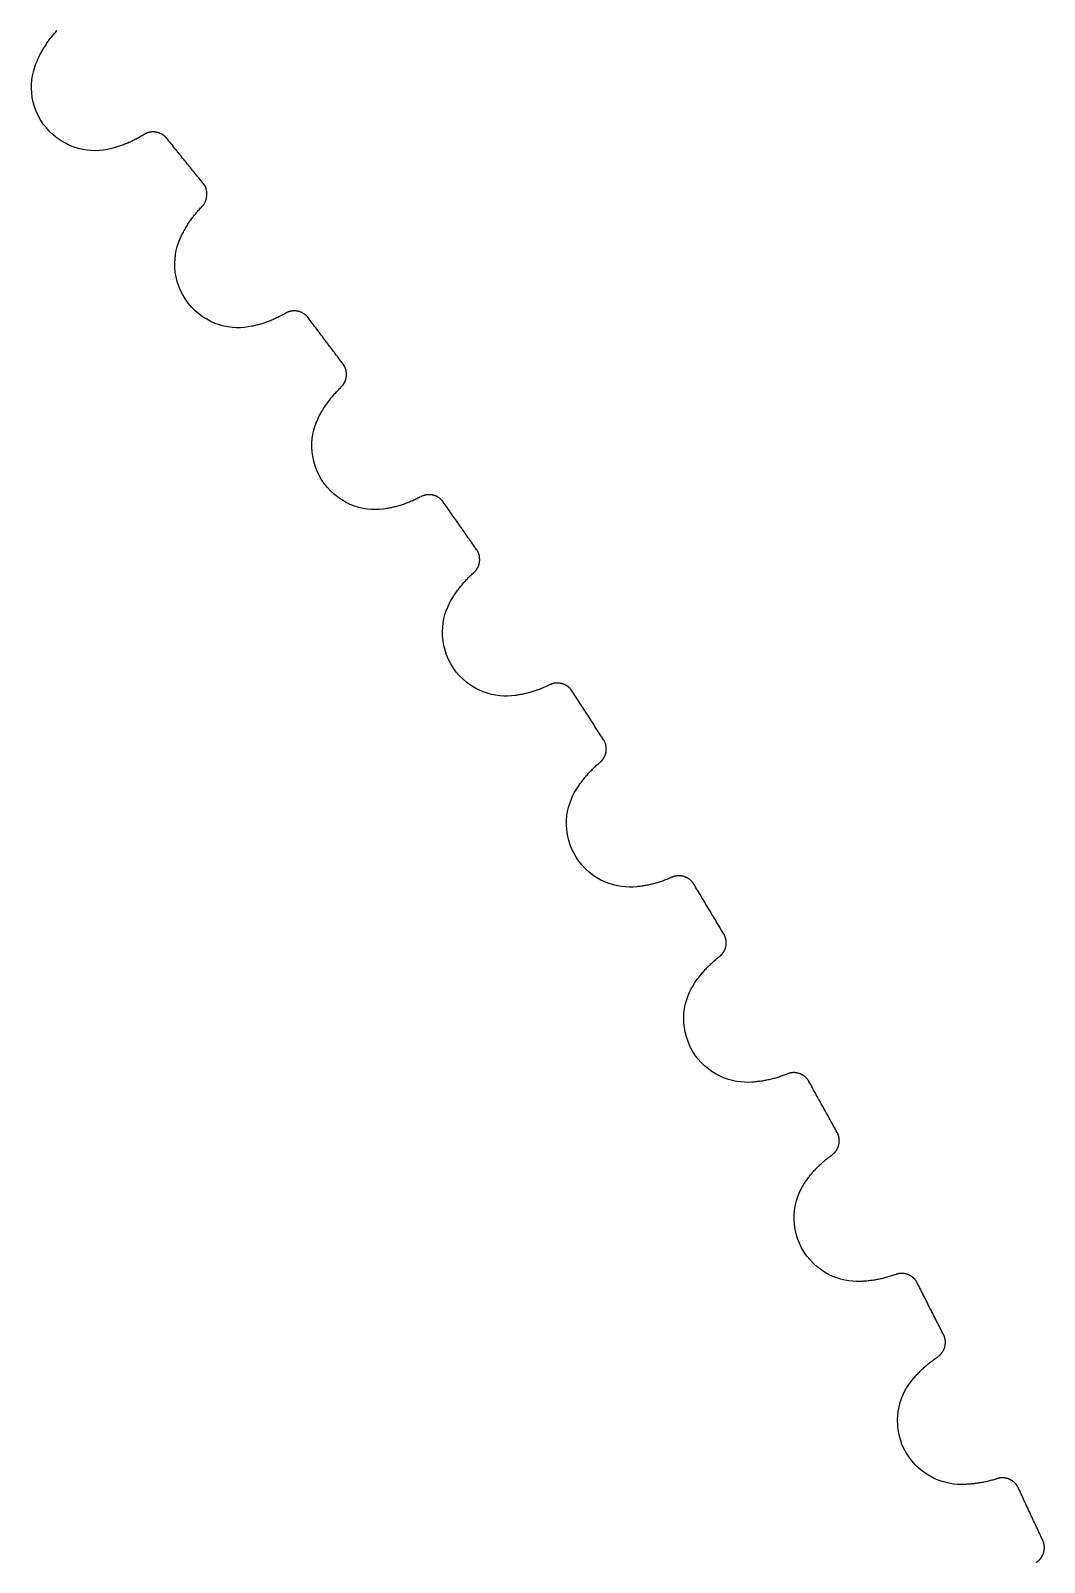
# Model space of a CAD drawing. Extents: x -57 to 57, y -57 to 57.
# Drawn here: x 42.98 to 51.82, y 23.69 to 37.03 of the extents above; entities that cross this region are included whole.
import ezdxf

# ---------------------------------------------------------------- set-up
doc = ezdxf.new("R2010")
doc.units = 0
doc.layers.add('Cut', color=7, linetype='CONTINUOUS')

msp = doc.modelspace()

# ---------------------------------------------------------------- linework, layer by layer
at = {"layer": 'Cut'}
for p, q in [((43.0402, 36.7662), (43.0402, 36.7662, 3)), ((43.0402, 36.7662), (43.0402, 36.7662, 3)), ((43.9732, 36.1266), (43.9732, 36.1266, 3)), ((43.9732, 36.1266), (43.9732, 36.1266, 3)), ((44.1695, 36.0946), (44.1695, 36.0946, 3)), ((44.1695, 36.0946), (44.1695, 36.0946, 3)), ((43.6815, 36.0019), (43.6815, 36.0019, 3)), ((43.6815, 36.0019), (43.6815, 36.0019, 3)), ((44.4892, 35.6998), (44.4892, 35.6998, 3)), ((44.4892, 35.6998), (44.4892, 35.6998, 3)), ((44.4797, 35.5012), (44.4797, 35.5012, 3)), ((44.4797, 35.5012), (44.4797, 35.5012, 3)), ((44.2971, 35.2418), (44.2971, 35.2418, 3)), ((44.2971, 35.2418), (44.2971, 35.2418, 3)), ((45.2073, 34.5699), (45.2073, 34.5699, 3)), ((45.2073, 34.5699), (45.2073, 34.5699, 3)), ((44.9114, 34.4555), (44.9114, 34.4555, 3)), ((44.9114, 34.4555), (44.9114, 34.4555, 3)), ((45.4022, 34.5312), (45.4022, 34.5312, 3)), ((45.4022, 34.5312), (45.4022, 34.5312, 3)), ((45.708, 34.1254), (45.708, 34.1254, 3)), ((45.708, 34.1254), (45.708, 34.1254, 3)), ((45.6915, 33.9272), (45.6915, 33.9272, 3)), ((45.6915, 33.9272), (45.6915, 33.9272, 3)), ((45.5, 33.6743), (45.5, 33.6743, 3)), ((45.5, 33.6743), (45.5, 33.6743, 3)), ((46.3862, 32.9711), (46.3862, 32.9711, 3)), ((46.3862, 32.9711), (46.3862, 32.9711, 3)), ((46.0865, 32.8671), (46.0865, 32.8671, 3)), ((46.0865, 32.8671), (46.0865, 32.8671, 3)), ((46.5797, 32.9256), (46.5797, 32.9256, 3)), ((46.5797, 32.9256), (46.5797, 32.9256, 3)), ((46.8712, 32.5094), (46.8712, 32.5094, 3)), ((46.8712, 32.5094), (46.8712, 32.5094, 3)), ((46.8478, 32.312), (46.8478, 32.312, 3)), ((46.8478, 32.312), (46.8478, 32.312, 3)), ((46.6475, 32.0659), (46.6475, 32.0659, 3)), ((46.6475, 32.0659), (46.6475, 32.0659, 3)), ((47.2055, 31.2387), (47.2055, 31.2387, 3)), ((47.2055, 31.2387), (47.2055, 31.2387, 3)), ((47.5086, 31.3322), (47.5086, 31.3322, 3)), ((47.5086, 31.3322), (47.5086, 31.3322, 3)), ((47.7004, 31.2799), (47.7004, 31.2799, 3)), ((47.7004, 31.2799), (47.7004, 31.2799, 3)), ((47.9772, 30.8538), (47.9772, 30.8538, 3)), ((47.9772, 30.8538), (47.9772, 30.8538, 3)), ((47.9469, 30.6573), (47.9469, 30.6573, 3)), ((47.9469, 30.6573), (47.9469, 30.6573, 3)), ((47.7382, 30.4184), (47.7382, 30.4184, 3)), ((47.7382, 30.4184), (47.7382, 30.4184, 3)), ((48.5731, 29.6551), (48.5731, 29.6551, 3)), ((48.5731, 29.6551), (48.5731, 29.6551, 3)), ((48.2669, 29.5723), (48.2669, 29.5723, 3)), ((48.2669, 29.5723), (48.2669, 29.5723, 3)), ((48.763, 29.5962), (48.763, 29.5962, 3)), ((48.763, 29.5962), (48.763, 29.5962, 3)), ((49.0247, 29.1606), (49.0247, 29.1606, 3)), ((49.0247, 29.1606), (49.0247, 29.1606, 3)), ((48.9876, 28.9653), (48.9876, 28.9653, 3)), ((48.9876, 28.9653), (48.9876, 28.9653, 3)), ((48.7707, 28.7338), (48.7707, 28.7338, 3)), ((48.7707, 28.7338), (48.7707, 28.7338, 3)), ((49.5785, 27.9418), (49.5785, 27.9418, 3)), ((49.5785, 27.9418), (49.5785, 27.9418, 3)), ((49.2696, 27.8697), (49.2696, 27.8697, 3)), ((49.2696, 27.8697), (49.2696, 27.8697, 3)), ((49.7662, 27.8763), (49.7662, 27.8763, 3)), ((49.7662, 27.8763), (49.7662, 27.8763, 3)), ((50.0125, 27.4319), (50.0125, 27.4319, 3)), ((50.0125, 27.4319), (50.0125, 27.4319, 3)), ((49.9686, 27.238), (49.9686, 27.238, 3)), ((49.9686, 27.238), (49.9686, 27.238, 3)), ((49.7438, 27.0143), (49.7438, 27.0143, 3)), ((49.7438, 27.0143), (49.7438, 27.0143, 3)), ((50.5235, 26.1946), (50.5235, 26.1946, 3)), ((50.5235, 26.1946), (50.5235, 26.1946, 3)), ((50.2122, 26.1333), (50.2122, 26.1333, 3)), ((50.2122, 26.1333), (50.2122, 26.1333, 3)), ((50.7088, 26.1225), (50.7088, 26.1225, 3)), ((50.7088, 26.1225), (50.7088, 26.1225, 3)), ((50.9394, 25.6698), (50.9394, 25.6698, 3)), ((50.9394, 25.6698), (50.9394, 25.6698, 3)), ((50.8888, 25.4776), (50.8888, 25.4776, 3)), ((50.8888, 25.4776), (50.8888, 25.4776, 3)), ((50.6563, 25.2618), (50.6563, 25.2618, 3)), ((50.6563, 25.2618), (50.6563, 25.2618, 3)), ((51.0937, 24.365), (51.0937, 24.365, 3)), ((51.0937, 24.365), (51.0937, 24.365, 3)), ((51.4069, 24.4154), (51.4069, 24.4154, 3)), ((51.4069, 24.4154), (51.4069, 24.4154, 3)), ((51.5895, 24.3369), (51.5895, 24.3369, 3)), ((51.5895, 24.3369), (51.5895, 24.3369, 3)), ((51.8043, 23.8764), (51.8043, 23.8764, 3)), ((51.8043, 23.8764), (51.8043, 23.8764, 3)), ((51.7469, 23.686), (51.7469, 23.686, 3)), ((51.7469, 23.686), (51.7469, 23.686, 3))]:
    msp.add_line(p, q, dxfattribs=at)
for points, degree in [([(43.0402, 36.7662), (43.1057, 36.9129), (43.2136, 37.0319)], 2), ([(43.0402, 36.7662, 3), (43.1057, 36.9129, 3), (43.2136, 37.0319, 3)], 2), ([(43.0402, 36.7662), (43.1057, 36.9129), (43.2136, 37.0319)], 2), ([(43.0402, 36.7662, 3), (43.1057, 36.9129, 3), (43.2136, 37.0319, 3)], 2), ([(43.9732, 36.1266), (43.8373, 36.041), (43.6815, 36.0019)], 2), ([(43.9732, 36.1266, 3), (43.8373, 36.041, 3), (43.6815, 36.0019, 3)], 2), ([(43.9732, 36.1266), (43.8373, 36.041), (43.6815, 36.0019)], 2), ([(43.9732, 36.1266, 3), (43.8373, 36.041, 3), (43.6815, 36.0019, 3)], 2), ([(44.4892, 35.6998), (44.1695, 36.0946)], 1), ([(44.4892, 35.6998, 3), (44.1695, 36.0946, 3)], 1), ([(44.4892, 35.6998), (44.1695, 36.0946)], 1), ([(44.4892, 35.6998, 3), (44.1695, 36.0946, 3)], 1), ([(44.4797, 35.5012), (44.5312, 35.5469), (44.5361, 35.6493), (44.4892, 35.6998)], 3), ([(44.4797, 35.5012, 3), (44.5312, 35.5469, 3), (44.5361, 35.6493, 3), (44.4892, 35.6998, 3)], 3), ([(44.4797, 35.5012), (44.5312, 35.5469), (44.5361, 35.6493), (44.4892, 35.6998)], 3), ([(44.4797, 35.5012, 3), (44.5312, 35.5469, 3), (44.5361, 35.6493, 3), (44.4892, 35.6998, 3)], 3), ([(44.2971, 35.2418), (44.3677, 35.386), (44.4797, 35.5012)], 2), ([(44.2971, 35.2418, 3), (44.3677, 35.386, 3), (44.4797, 35.5012, 3)], 2), ([(44.2971, 35.2418), (44.3677, 35.386), (44.4797, 35.5012)], 2), ([(44.2971, 35.2418, 3), (44.3677, 35.386, 3), (44.4797, 35.5012, 3)], 2), ([(45.2073, 34.5699), (45.0684, 34.4891), (44.9114, 34.4555)], 2), ([(45.2073, 34.5699, 3), (45.0684, 34.4891, 3), (44.9114, 34.4555, 3)], 2), ([(45.2073, 34.5699), (45.0684, 34.4891), (44.9114, 34.4555)], 2), ([(45.2073, 34.5699, 3), (45.0684, 34.4891, 3), (44.9114, 34.4555, 3)], 2), ([(45.708, 34.1254), (45.4022, 34.5312)], 1), ([(45.708, 34.1254, 3), (45.4022, 34.5312, 3)], 1), ([(45.708, 34.1254), (45.4022, 34.5312)], 1), ([(45.708, 34.1254, 3), (45.4022, 34.5312, 3)], 1), ([(45.6915, 33.9272), (45.7446, 33.9711), (45.7531, 34.0733), (45.708, 34.1254)], 3), ([(45.6915, 33.9272, 3), (45.7446, 33.9711, 3), (45.7531, 34.0733, 3), (45.708, 34.1254, 3)], 3), ([(45.6915, 33.9272), (45.7446, 33.9711), (45.7531, 34.0733), (45.708, 34.1254)], 3), ([(45.6915, 33.9272, 3), (45.7446, 33.9711, 3), (45.7531, 34.0733, 3), (45.708, 34.1254, 3)], 3), ([(45.5, 33.6743), (45.5756, 33.8161), (45.6915, 33.9272)], 2), ([(45.5, 33.6743, 3), (45.5756, 33.8161, 3), (45.6915, 33.9272, 3)], 2), ([(45.5, 33.6743), (45.5756, 33.8161), (45.6915, 33.9272)], 2), ([(45.5, 33.6743, 3), (45.5756, 33.8161, 3), (45.6915, 33.9272, 3)], 2), ([(46.3862, 32.9711), (46.2446, 32.8952), (46.0865, 32.8671)], 2), ([(46.3862, 32.9711, 3), (46.2446, 32.8952, 3), (46.0865, 32.8671, 3)], 2), ([(46.3862, 32.9711), (46.2446, 32.8952), (46.0865, 32.8671)], 2), ([(46.3862, 32.9711, 3), (46.2446, 32.8952, 3), (46.0865, 32.8671, 3)], 2), ([(46.8712, 32.5094), (46.5797, 32.9256)], 1), ([(46.8712, 32.5094, 3), (46.5797, 32.9256, 3)], 1), ([(46.8712, 32.5094), (46.5797, 32.9256)], 1), ([(46.8712, 32.5094, 3), (46.5797, 32.9256, 3)], 1), ([(46.6475, 32.0659), (46.728, 32.2049), (46.8478, 32.312)], 2), ([(46.6475, 32.0659, 3), (46.728, 32.2049, 3), (46.8478, 32.312, 3)], 2), ([(46.6475, 32.0659), (46.728, 32.2049), (46.8478, 32.312)], 2), ([(46.6475, 32.0659, 3), (46.728, 32.2049, 3), (46.8478, 32.312, 3)], 2), ([(47.5086, 31.3322), (47.3645, 31.2613), (47.2055, 31.2387)], 2), ([(47.5086, 31.3322, 3), (47.3645, 31.2613, 3), (47.2055, 31.2387, 3)], 2), ([(47.5086, 31.3322), (47.3645, 31.2613), (47.2055, 31.2387)], 2), ([(47.5086, 31.3322, 3), (47.3645, 31.2613, 3), (47.2055, 31.2387, 3)], 2), ([(47.9772, 30.8538), (47.7004, 31.2799)], 1), ([(47.9772, 30.8538, 3), (47.7004, 31.2799, 3)], 1), ([(47.9772, 30.8538), (47.7004, 31.2799)], 1), ([(47.9772, 30.8538, 3), (47.7004, 31.2799, 3)], 1), ([(47.7382, 30.4184), (47.8235, 30.5545), (47.9469, 30.6573)], 2), ([(47.7382, 30.4184, 3), (47.8235, 30.5545, 3), (47.9469, 30.6573, 3)], 2), ([(47.7382, 30.4184), (47.8235, 30.5545), (47.9469, 30.6573)], 2), ([(47.7382, 30.4184, 3), (47.8235, 30.5545, 3), (47.9469, 30.6573, 3)], 2), ([(48.5731, 29.6551), (48.4266, 29.5893), (48.2669, 29.5723)], 2), ([(48.5731, 29.6551, 3), (48.4266, 29.5893, 3), (48.2669, 29.5723, 3)], 2), ([(48.5731, 29.6551), (48.4266, 29.5893), (48.2669, 29.5723)], 2), ([(48.5731, 29.6551, 3), (48.4266, 29.5893, 3), (48.2669, 29.5723, 3)], 2), ([(49.0247, 29.1606), (48.763, 29.5962)], 1), ([(49.0247, 29.1606, 3), (48.763, 29.5962, 3)], 1), ([(49.0247, 29.1606), (48.763, 29.5962)], 1), ([(49.0247, 29.1606, 3), (48.763, 29.5962, 3)], 1), ([(48.7707, 28.7338), (48.8607, 28.8669), (48.9876, 28.9653)], 2), ([(48.7707, 28.7338, 3), (48.8607, 28.8669, 3), (48.9876, 28.9653, 3)], 2), ([(48.7707, 28.7338), (48.8607, 28.8669), (48.9876, 28.9653)], 2), ([(48.7707, 28.7338, 3), (48.8607, 28.8669, 3), (48.9876, 28.9653, 3)], 2), ([(49.5785, 27.9418), (49.4298, 27.8812), (49.2696, 27.8697)], 2), ([(49.5785, 27.9418, 3), (49.4298, 27.8812, 3), (49.2696, 27.8697, 3)], 2), ([(49.5785, 27.9418), (49.4298, 27.8812), (49.2696, 27.8697)], 2), ([(49.5785, 27.9418, 3), (49.4298, 27.8812, 3), (49.2696, 27.8697, 3)], 2), ([(50.0125, 27.4319), (49.7662, 27.8763)], 1), ([(50.0125, 27.4319, 3), (49.7662, 27.8763, 3)], 1), ([(50.0125, 27.4319), (49.7662, 27.8763)], 1), ([(50.0125, 27.4319, 3), (49.7662, 27.8763, 3)], 1), ([(49.7438, 27.0143), (49.8384, 27.1441), (49.9686, 27.238)], 2), ([(49.7438, 27.0143, 3), (49.8384, 27.1441, 3), (49.9686, 27.238, 3)], 2), ([(49.7438, 27.0143), (49.8384, 27.1441), (49.9686, 27.238)], 2), ([(49.7438, 27.0143, 3), (49.8384, 27.1441, 3), (49.9686, 27.238, 3)], 2), ([(50.5235, 26.1946), (50.3727, 26.1391), (50.2122, 26.1333)], 2), ([(50.5235, 26.1946, 3), (50.3727, 26.1391, 3), (50.2122, 26.1333, 3)], 2), ([(50.5235, 26.1946), (50.3727, 26.1391), (50.2122, 26.1333)], 2), ([(50.5235, 26.1946, 3), (50.3727, 26.1391, 3), (50.2122, 26.1333, 3)], 2), ([(50.9394, 25.6698), (50.7088, 26.1225)], 1), ([(50.9394, 25.6698, 3), (50.7088, 26.1225, 3)], 1), ([(50.9394, 25.6698), (50.7088, 26.1225)], 1), ([(50.9394, 25.6698, 3), (50.7088, 26.1225, 3)], 1), ([(50.6563, 25.2618), (50.7553, 25.3882), (50.8888, 25.4776)], 2), ([(50.6563, 25.2618, 3), (50.7553, 25.3882, 3), (50.8888, 25.4776, 3)], 2), ([(50.6563, 25.2618), (50.7553, 25.3882), (50.8888, 25.4776)], 2), ([(50.6563, 25.2618, 3), (50.7553, 25.3882, 3), (50.8888, 25.4776, 3)], 2), ([(51.4069, 24.4154), (51.2543, 24.3652), (51.0937, 24.365)], 2), ([(51.4069, 24.4154, 3), (51.2543, 24.3652, 3), (51.0937, 24.365, 3)], 2), ([(51.4069, 24.4154), (51.2543, 24.3652), (51.0937, 24.365)], 2), ([(51.4069, 24.4154, 3), (51.2543, 24.3652, 3), (51.0937, 24.365, 3)], 2), ([(51.8043, 23.8764), (51.5895, 24.3369)], 1), ([(51.8043, 23.8764, 3), (51.5895, 24.3369, 3)], 1), ([(51.8043, 23.8764), (51.5895, 24.3369)], 1), ([(51.8043, 23.8764, 3), (51.5895, 24.3369, 3)], 1)]:
    msp.add_open_spline(points, degree=degree, dxfattribs=at)
for points, degree, knots in [([(43.6815, 36.0019), (43.6013, 35.9817), (43.5028, 35.9771), (43.4008, 36.0051), (43.2992, 36.0322), (43.1962, 36.0944), (43.122, 36.1837), (43.047, 36.2722), (43.0036, 36.3844), (42.9945, 36.4892), (42.9847, 36.5946), (43.0063, 36.6907), (43.0402, 36.7662)], 3, [0, 0, 0, 0, 0.558599, 0.558599, 0.558599, 1.1172, 1.1172, 1.1172, 1.6758, 1.6758, 1.6758, 2.2344, 2.2344, 2.2344, 2.2344]), ([(43.6815, 36.0019, 3), (43.6013, 35.9817, 3), (43.5028, 35.9771, 3), (43.4008, 36.0051, 3), (43.2992, 36.0322, 3), (43.1962, 36.0944, 3), (43.122, 36.1837, 3), (43.047, 36.2722, 3), (43.0036, 36.3844, 3), (42.9945, 36.4892, 3), (42.9847, 36.5946, 3), (43.0063, 36.6907, 3), (43.0402, 36.7662, 3)], 3, [0, 0, 0, 0, 0.558599, 0.558599, 0.558599, 1.1172, 1.1172, 1.1172, 1.6758, 1.6758, 1.6758, 2.2344, 2.2344, 2.2344, 2.2344]), ([(43.6815, 36.0019), (43.6013, 35.9817), (43.5028, 35.9771), (43.4008, 36.0051), (43.2992, 36.0322), (43.1962, 36.0944), (43.122, 36.1837), (43.047, 36.2722), (43.0036, 36.3844), (42.9945, 36.4892), (42.9847, 36.5946), (43.0063, 36.6907), (43.0402, 36.7662)], 3, [0, 0, 0, 0, 0.558599, 0.558599, 0.558599, 1.1172, 1.1172, 1.1172, 1.6758, 1.6758, 1.6758, 2.2344, 2.2344, 2.2344, 2.2344]), ([(43.6815, 36.0019, 3), (43.6013, 35.9817, 3), (43.5028, 35.9771, 3), (43.4008, 36.0051, 3), (43.2992, 36.0322, 3), (43.1962, 36.0944, 3), (43.122, 36.1837, 3), (43.047, 36.2722, 3), (43.0036, 36.3844, 3), (42.9945, 36.4892, 3), (42.9847, 36.5946, 3), (43.0063, 36.6907, 3), (43.0402, 36.7662, 3)], 3, [0, 0, 0, 0, 0.558599, 0.558599, 0.558599, 1.1172, 1.1172, 1.1172, 1.6758, 1.6758, 1.6758, 2.2344, 2.2344, 2.2344, 2.2344]), ([(44.1695, 36.0946), (44.1363, 36.1362), (44.0774, 36.1478), (44.0179, 36.1554), (43.9732, 36.1266)], 2, [0, 0, 0, 0.724386, 0.724386, 1.44877, 1.44877, 1.44877]), ([(44.1695, 36.0946, 3), (44.1363, 36.1362, 3), (44.0774, 36.1478, 3), (44.0179, 36.1554, 3), (43.9732, 36.1266, 3)], 2, [0, 0, 0, 0.724386, 0.724386, 1.44877, 1.44877, 1.44877]), ([(44.1695, 36.0946), (44.1363, 36.1362), (44.0774, 36.1478), (44.0179, 36.1554), (43.9732, 36.1266)], 2, [0, 0, 0, 0.724386, 0.724386, 1.44877, 1.44877, 1.44877]), ([(44.1695, 36.0946, 3), (44.1363, 36.1362, 3), (44.0774, 36.1478, 3), (44.0179, 36.1554, 3), (43.9732, 36.1266, 3)], 2, [0, 0, 0, 0.724386, 0.724386, 1.44877, 1.44877, 1.44877]), ([(44.9114, 34.4555), (44.8305, 34.4381), (44.7319, 34.437), (44.6309, 34.4685), (44.5303, 34.4991), (44.4295, 34.5649), (44.3585, 34.6567), (44.2866, 34.7478), (44.2472, 34.8615), (44.2418, 34.9665), (44.2357, 35.0721), (44.2606, 35.1675), (44.2971, 35.2418)], 3, [0, 0, 0, 0, 0.558599, 0.558599, 0.558599, 1.1172, 1.1172, 1.1172, 1.6758, 1.6758, 1.6758, 2.2344, 2.2344, 2.2344, 2.2344]), ([(44.9114, 34.4555, 3), (44.8305, 34.4381, 3), (44.7319, 34.437, 3), (44.6309, 34.4685, 3), (44.5303, 34.4991, 3), (44.4295, 34.5649, 3), (44.3585, 34.6567, 3), (44.2866, 34.7478, 3), (44.2472, 34.8615, 3), (44.2418, 34.9665, 3), (44.2357, 35.0721, 3), (44.2606, 35.1675, 3), (44.2971, 35.2418, 3)], 3, [0, 0, 0, 0, 0.558599, 0.558599, 0.558599, 1.1172, 1.1172, 1.1172, 1.6758, 1.6758, 1.6758, 2.2344, 2.2344, 2.2344, 2.2344]), ([(44.9114, 34.4555), (44.8305, 34.4381), (44.7319, 34.437), (44.6309, 34.4685), (44.5303, 34.4991), (44.4295, 34.5649), (44.3585, 34.6567), (44.2866, 34.7478), (44.2472, 34.8615), (44.2418, 34.9665), (44.2357, 35.0721), (44.2606, 35.1675), (44.2971, 35.2418)], 3, [0, 0, 0, 0, 0.558599, 0.558599, 0.558599, 1.1172, 1.1172, 1.1172, 1.6758, 1.6758, 1.6758, 2.2344, 2.2344, 2.2344, 2.2344]), ([(44.9114, 34.4555, 3), (44.8305, 34.4381, 3), (44.7319, 34.437, 3), (44.6309, 34.4685, 3), (44.5303, 34.4991, 3), (44.4295, 34.5649, 3), (44.3585, 34.6567, 3), (44.2866, 34.7478, 3), (44.2472, 34.8615, 3), (44.2418, 34.9665, 3), (44.2357, 35.0721, 3), (44.2606, 35.1675, 3), (44.2971, 35.2418, 3)], 3, [0, 0, 0, 0, 0.558599, 0.558599, 0.558599, 1.1172, 1.1172, 1.1172, 1.6758, 1.6758, 1.6758, 2.2344, 2.2344, 2.2344, 2.2344]), ([(45.4022, 34.5312), (45.3705, 34.5738), (45.3121, 34.5875), (45.2529, 34.5972), (45.2073, 34.5699)], 2, [0, 0, 0, 0.724386, 0.724386, 1.44877, 1.44877, 1.44877]), ([(45.4022, 34.5312, 3), (45.3705, 34.5738, 3), (45.3121, 34.5875, 3), (45.2529, 34.5972, 3), (45.2073, 34.5699, 3)], 2, [0, 0, 0, 0.724386, 0.724386, 1.44877, 1.44877, 1.44877]), ([(45.4022, 34.5312), (45.3705, 34.5738), (45.3121, 34.5875), (45.2529, 34.5972), (45.2073, 34.5699)], 2, [0, 0, 0, 0.724386, 0.724386, 1.44877, 1.44877, 1.44877]), ([(45.4022, 34.5312, 3), (45.3705, 34.5738, 3), (45.3121, 34.5875, 3), (45.2529, 34.5972, 3), (45.2073, 34.5699, 3)], 2, [0, 0, 0, 0.724386, 0.724386, 1.44877, 1.44877, 1.44877]), ([(46.0865, 32.8671), (46.005, 32.8526), (45.9065, 32.8549), (45.8066, 32.8899), (45.7072, 32.924), (45.6088, 32.9933), (45.541, 33.0875), (45.4723, 33.181), (45.4369, 33.296), (45.4352, 33.4012), (45.4327, 33.507), (45.461, 33.6014), (45.5, 33.6743)], 3, [0, 0, 0, 0, 0.558599, 0.558599, 0.558599, 1.1172, 1.1172, 1.1172, 1.6758, 1.6758, 1.6758, 2.2344, 2.2344, 2.2344, 2.2344]), ([(46.0865, 32.8671, 3), (46.005, 32.8526, 3), (45.9065, 32.8549, 3), (45.8066, 32.8899, 3), (45.7072, 32.924, 3), (45.6088, 32.9933, 3), (45.541, 33.0875, 3), (45.4723, 33.181, 3), (45.4369, 33.296, 3), (45.4352, 33.4012, 3), (45.4327, 33.507, 3), (45.461, 33.6014, 3), (45.5, 33.6743, 3)], 3, [0, 0, 0, 0, 0.558599, 0.558599, 0.558599, 1.1172, 1.1172, 1.1172, 1.6758, 1.6758, 1.6758, 2.2344, 2.2344, 2.2344, 2.2344]), ([(46.0865, 32.8671), (46.005, 32.8526), (45.9065, 32.8549), (45.8066, 32.8899), (45.7072, 32.924), (45.6088, 32.9933), (45.541, 33.0875), (45.4723, 33.181), (45.4369, 33.296), (45.4352, 33.4012), (45.4327, 33.507), (45.461, 33.6014), (45.5, 33.6743)], 3, [0, 0, 0, 0, 0.558599, 0.558599, 0.558599, 1.1172, 1.1172, 1.1172, 1.6758, 1.6758, 1.6758, 2.2344, 2.2344, 2.2344, 2.2344]), ([(46.0865, 32.8671, 3), (46.005, 32.8526, 3), (45.9065, 32.8549, 3), (45.8066, 32.8899, 3), (45.7072, 32.924, 3), (45.6088, 32.9933, 3), (45.541, 33.0875, 3), (45.4723, 33.181, 3), (45.4369, 33.296, 3), (45.4352, 33.4012, 3), (45.4327, 33.507, 3), (45.461, 33.6014, 3), (45.5, 33.6743, 3)], 3, [0, 0, 0, 0, 0.558599, 0.558599, 0.558599, 1.1172, 1.1172, 1.1172, 1.6758, 1.6758, 1.6758, 2.2344, 2.2344, 2.2344, 2.2344]), ([(46.5797, 32.9256), (46.5495, 32.9693), (46.4916, 32.985), (46.4327, 32.9968), (46.3862, 32.9711)], 2, [0, 0, 0, 0.724386, 0.724386, 1.44877, 1.44877, 1.44877]), ([(46.5797, 32.9256, 3), (46.5495, 32.9693, 3), (46.4916, 32.985, 3), (46.4327, 32.9968, 3), (46.3862, 32.9711, 3)], 2, [0, 0, 0, 0.724386, 0.724386, 1.44877, 1.44877, 1.44877]), ([(46.5797, 32.9256), (46.5495, 32.9693), (46.4916, 32.985), (46.4327, 32.9968), (46.3862, 32.9711)], 2, [0, 0, 0, 0.724386, 0.724386, 1.44877, 1.44877, 1.44877]), ([(46.5797, 32.9256, 3), (46.5495, 32.9693, 3), (46.4916, 32.985, 3), (46.4327, 32.9968, 3), (46.3862, 32.9711, 3)], 2, [0, 0, 0, 0.724386, 0.724386, 1.44877, 1.44877, 1.44877]), ([(46.8478, 32.312), (46.8878, 32.3469), (46.8969, 32.4062), (46.9019, 32.466), (46.8712, 32.5094)], 2, [0, 0, 0, 0.724386, 0.724386, 1.44877, 1.44877, 1.44877]), ([(46.8478, 32.312, 3), (46.8878, 32.3469, 3), (46.8969, 32.4062, 3), (46.9019, 32.466, 3), (46.8712, 32.5094, 3)], 2, [0, 0, 0, 0.724386, 0.724386, 1.44877, 1.44877, 1.44877]), ([(46.8478, 32.312), (46.8878, 32.3469), (46.8969, 32.4062), (46.9019, 32.466), (46.8712, 32.5094)], 2, [0, 0, 0, 0.724386, 0.724386, 1.44877, 1.44877, 1.44877]), ([(46.8478, 32.312, 3), (46.8878, 32.3469, 3), (46.8969, 32.4062, 3), (46.9019, 32.466, 3), (46.8712, 32.5094, 3)], 2, [0, 0, 0, 0.724386, 0.724386, 1.44877, 1.44877, 1.44877]), ([(47.2055, 31.2387), (47.1235, 31.227), (47.0251, 31.2327), (46.9266, 31.2712), (46.8284, 31.3088), (46.7324, 31.3814), (46.668, 31.478), (46.6026, 31.5739), (46.5712, 31.69), (46.5732, 31.7952), (46.5744, 31.901), (46.606, 31.9943), (46.6475, 32.0659)], 3, [0, 0, 0, 0, 0.558599, 0.558599, 0.558599, 1.1172, 1.1172, 1.1172, 1.6758, 1.6758, 1.6758, 2.2344, 2.2344, 2.2344, 2.2344]), ([(47.2055, 31.2387, 3), (47.1235, 31.227, 3), (47.0251, 31.2327, 3), (46.9266, 31.2712, 3), (46.8284, 31.3088, 3), (46.7324, 31.3814, 3), (46.668, 31.478, 3), (46.6026, 31.5739, 3), (46.5712, 31.69, 3), (46.5732, 31.7952, 3), (46.5744, 31.901, 3), (46.606, 31.9943, 3), (46.6475, 32.0659, 3)], 3, [0, 0, 0, 0, 0.558599, 0.558599, 0.558599, 1.1172, 1.1172, 1.1172, 1.6758, 1.6758, 1.6758, 2.2344, 2.2344, 2.2344, 2.2344]), ([(47.2055, 31.2387), (47.1235, 31.227), (47.0251, 31.2327), (46.9266, 31.2712), (46.8284, 31.3088), (46.7324, 31.3814), (46.668, 31.478), (46.6026, 31.5739), (46.5712, 31.69), (46.5732, 31.7952), (46.5744, 31.901), (46.606, 31.9943), (46.6475, 32.0659)], 3, [0, 0, 0, 0, 0.558599, 0.558599, 0.558599, 1.1172, 1.1172, 1.1172, 1.6758, 1.6758, 1.6758, 2.2344, 2.2344, 2.2344, 2.2344]), ([(47.2055, 31.2387, 3), (47.1235, 31.227, 3), (47.0251, 31.2327, 3), (46.9266, 31.2712, 3), (46.8284, 31.3088, 3), (46.7324, 31.3814, 3), (46.668, 31.478, 3), (46.6026, 31.5739, 3), (46.5712, 31.69, 3), (46.5732, 31.7952, 3), (46.5744, 31.901, 3), (46.606, 31.9943, 3), (46.6475, 32.0659, 3)], 3, [0, 0, 0, 0, 0.558599, 0.558599, 0.558599, 1.1172, 1.1172, 1.1172, 1.6758, 1.6758, 1.6758, 2.2344, 2.2344, 2.2344, 2.2344]), ([(47.7004, 31.2799), (47.6717, 31.3247), (47.6144, 31.3424), (47.556, 31.3562), (47.5086, 31.3322)], 2, [0, 0, 0, 0.724386, 0.724386, 1.44877, 1.44877, 1.44877]), ([(47.7004, 31.2799, 3), (47.6717, 31.3247, 3), (47.6144, 31.3424, 3), (47.556, 31.3562, 3), (47.5086, 31.3322, 3)], 2, [0, 0, 0, 0.724386, 0.724386, 1.44877, 1.44877, 1.44877]), ([(47.7004, 31.2799), (47.6717, 31.3247), (47.6144, 31.3424), (47.556, 31.3562), (47.5086, 31.3322)], 2, [0, 0, 0, 0.724386, 0.724386, 1.44877, 1.44877, 1.44877]), ([(47.7004, 31.2799, 3), (47.6717, 31.3247, 3), (47.6144, 31.3424, 3), (47.556, 31.3562, 3), (47.5086, 31.3322, 3)], 2, [0, 0, 0, 0.724386, 0.724386, 1.44877, 1.44877, 1.44877]), ([(47.9469, 30.6573), (47.9881, 30.6909), (47.9992, 30.7498), (48.0064, 30.8094), (47.9772, 30.8538)], 2, [0, 0, 0, 0.724386, 0.724386, 1.44877, 1.44877, 1.44877]), ([(47.9469, 30.6573, 3), (47.9881, 30.6909, 3), (47.9992, 30.7498, 3), (48.0064, 30.8094, 3), (47.9772, 30.8538, 3)], 2, [0, 0, 0, 0.724386, 0.724386, 1.44877, 1.44877, 1.44877]), ([(47.9469, 30.6573), (47.9881, 30.6909), (47.9992, 30.7498), (48.0064, 30.8094), (47.9772, 30.8538)], 2, [0, 0, 0, 0.724386, 0.724386, 1.44877, 1.44877, 1.44877]), ([(47.9469, 30.6573, 3), (47.9881, 30.6909, 3), (47.9992, 30.7498, 3), (48.0064, 30.8094, 3), (47.9772, 30.8538, 3)], 2, [0, 0, 0, 0.724386, 0.724386, 1.44877, 1.44877, 1.44877]), ([(48.2669, 29.5723), (48.1846, 29.5634), (48.0865, 29.5725), (47.9893, 29.6144), (47.8925, 29.6554), (47.7992, 29.7314), (47.7381, 29.8301), (47.6762, 29.9282), (47.6488, 30.0454), (47.6544, 30.1504), (47.6594, 30.2561), (47.6942, 30.3483), (47.7382, 30.4184)], 3, [0, 0, 0, 0, 0.558599, 0.558599, 0.558599, 1.1172, 1.1172, 1.1172, 1.6758, 1.6758, 1.6758, 2.2344, 2.2344, 2.2344, 2.2344]), ([(48.2669, 29.5723, 3), (48.1846, 29.5634, 3), (48.0865, 29.5725, 3), (47.9893, 29.6144, 3), (47.8925, 29.6554, 3), (47.7992, 29.7314, 3), (47.7381, 29.8301, 3), (47.6762, 29.9282, 3), (47.6488, 30.0454, 3), (47.6544, 30.1504, 3), (47.6594, 30.2561, 3), (47.6942, 30.3483, 3), (47.7382, 30.4184, 3)], 3, [0, 0, 0, 0, 0.558599, 0.558599, 0.558599, 1.1172, 1.1172, 1.1172, 1.6758, 1.6758, 1.6758, 2.2344, 2.2344, 2.2344, 2.2344]), ([(48.2669, 29.5723), (48.1846, 29.5634), (48.0865, 29.5725), (47.9893, 29.6144), (47.8925, 29.6554), (47.7992, 29.7314), (47.7381, 29.8301), (47.6762, 29.9282), (47.6488, 30.0454), (47.6544, 30.1504), (47.6594, 30.2561), (47.6942, 30.3483), (47.7382, 30.4184)], 3, [0, 0, 0, 0, 0.558599, 0.558599, 0.558599, 1.1172, 1.1172, 1.1172, 1.6758, 1.6758, 1.6758, 2.2344, 2.2344, 2.2344, 2.2344]), ([(48.2669, 29.5723, 3), (48.1846, 29.5634, 3), (48.0865, 29.5725, 3), (47.9893, 29.6144, 3), (47.8925, 29.6554, 3), (47.7992, 29.7314, 3), (47.7381, 29.8301, 3), (47.6762, 29.9282, 3), (47.6488, 30.0454, 3), (47.6544, 30.1504, 3), (47.6594, 30.2561, 3), (47.6942, 30.3483, 3), (47.7382, 30.4184, 3)], 3, [0, 0, 0, 0, 0.558599, 0.558599, 0.558599, 1.1172, 1.1172, 1.1172, 1.6758, 1.6758, 1.6758, 2.2344, 2.2344, 2.2344, 2.2344]), ([(48.763, 29.5962), (48.7359, 29.6419), (48.6792, 29.6616), (48.6214, 29.6774), (48.5731, 29.6551)], 2, [0, 0, 0, 0.724386, 0.724386, 1.44877, 1.44877, 1.44877]), ([(48.763, 29.5962, 3), (48.7359, 29.6419, 3), (48.6792, 29.6616, 3), (48.6214, 29.6774, 3), (48.5731, 29.6551, 3)], 2, [0, 0, 0, 0.724386, 0.724386, 1.44877, 1.44877, 1.44877]), ([(48.763, 29.5962), (48.7359, 29.6419), (48.6792, 29.6616), (48.6214, 29.6774), (48.5731, 29.6551)], 2, [0, 0, 0, 0.724386, 0.724386, 1.44877, 1.44877, 1.44877]), ([(48.763, 29.5962, 3), (48.7359, 29.6419, 3), (48.6792, 29.6616, 3), (48.6214, 29.6774, 3), (48.5731, 29.6551, 3)], 2, [0, 0, 0, 0.724386, 0.724386, 1.44877, 1.44877, 1.44877]), ([(48.9876, 28.9653), (49.03, 28.9974), (49.0432, 29.0559), (49.0524, 29.1152), (49.0247, 29.1606)], 2, [0, 0, 0, 0.724386, 0.724386, 1.44877, 1.44877, 1.44877]), ([(48.9876, 28.9653, 3), (49.03, 28.9974, 3), (49.0432, 29.0559, 3), (49.0524, 29.1152, 3), (49.0247, 29.1606, 3)], 2, [0, 0, 0, 0.724386, 0.724386, 1.44877, 1.44877, 1.44877]), ([(48.9876, 28.9653), (49.03, 28.9974), (49.0432, 29.0559), (49.0524, 29.1152), (49.0247, 29.1606)], 2, [0, 0, 0, 0.724386, 0.724386, 1.44877, 1.44877, 1.44877]), ([(48.9876, 28.9653, 3), (49.03, 28.9974, 3), (49.0432, 29.0559, 3), (49.0524, 29.1152, 3), (49.0247, 29.1606, 3)], 2, [0, 0, 0, 0.724386, 0.724386, 1.44877, 1.44877, 1.44877]), ([(49.2696, 27.8697), (49.187, 27.8638), (49.0893, 27.8763), (48.9936, 27.9216), (48.8983, 27.9659), (48.8077, 28.0451), (48.7501, 28.1459), (48.6916, 28.2461), (48.6684, 28.3642), (48.6776, 28.4689), (48.6863, 28.5744), (48.7243, 28.6653), (48.7707, 28.7338)], 3, [0, 0, 0, 0, 0.558599, 0.558599, 0.558599, 1.1172, 1.1172, 1.1172, 1.6758, 1.6758, 1.6758, 2.2344, 2.2344, 2.2344, 2.2344]), ([(49.2696, 27.8697, 3), (49.187, 27.8638, 3), (49.0893, 27.8763, 3), (48.9936, 27.9216, 3), (48.8983, 27.9659, 3), (48.8077, 28.0451, 3), (48.7501, 28.1459, 3), (48.6916, 28.2461, 3), (48.6684, 28.3642, 3), (48.6776, 28.4689, 3), (48.6863, 28.5744, 3), (48.7243, 28.6653, 3), (48.7707, 28.7338, 3)], 3, [0, 0, 0, 0, 0.558599, 0.558599, 0.558599, 1.1172, 1.1172, 1.1172, 1.6758, 1.6758, 1.6758, 2.2344, 2.2344, 2.2344, 2.2344]), ([(49.2696, 27.8697), (49.187, 27.8638), (49.0893, 27.8763), (48.9936, 27.9216), (48.8983, 27.9659), (48.8077, 28.0451), (48.7501, 28.1459), (48.6916, 28.2461), (48.6684, 28.3642), (48.6776, 28.4689), (48.6863, 28.5744), (48.7243, 28.6653), (48.7707, 28.7338)], 3, [0, 0, 0, 0, 0.558599, 0.558599, 0.558599, 1.1172, 1.1172, 1.1172, 1.6758, 1.6758, 1.6758, 2.2344, 2.2344, 2.2344, 2.2344]), ([(49.2696, 27.8697, 3), (49.187, 27.8638, 3), (49.0893, 27.8763, 3), (48.9936, 27.9216, 3), (48.8983, 27.9659, 3), (48.8077, 28.0451, 3), (48.7501, 28.1459, 3), (48.6916, 28.2461, 3), (48.6684, 28.3642, 3), (48.6776, 28.4689, 3), (48.6863, 28.5744, 3), (48.7243, 28.6653, 3), (48.7707, 28.7338, 3)], 3, [0, 0, 0, 0, 0.558599, 0.558599, 0.558599, 1.1172, 1.1172, 1.1172, 1.6758, 1.6758, 1.6758, 2.2344, 2.2344, 2.2344, 2.2344]), ([(49.7662, 27.8763), (49.7407, 27.923), (49.6848, 27.9447), (49.6275, 27.9625), (49.5785, 27.9418)], 2, [0, 0, 0, 0.724386, 0.724386, 1.44877, 1.44877, 1.44877]), ([(49.7662, 27.8763, 3), (49.7407, 27.923, 3), (49.6848, 27.9447, 3), (49.6275, 27.9625, 3), (49.5785, 27.9418, 3)], 2, [0, 0, 0, 0.724386, 0.724386, 1.44877, 1.44877, 1.44877]), ([(49.7662, 27.8763), (49.7407, 27.923), (49.6848, 27.9447), (49.6275, 27.9625), (49.5785, 27.9418)], 2, [0, 0, 0, 0.724386, 0.724386, 1.44877, 1.44877, 1.44877]), ([(49.7662, 27.8763, 3), (49.7407, 27.923, 3), (49.6848, 27.9447, 3), (49.6275, 27.9625, 3), (49.5785, 27.9418, 3)], 2, [0, 0, 0, 0.724386, 0.724386, 1.44877, 1.44877, 1.44877]), ([(49.9686, 27.238), (50.0121, 27.2686), (50.0273, 27.3267), (50.0386, 27.3856), (50.0125, 27.4319)], 2, [0, 0, 0, 0.724386, 0.724386, 1.44877, 1.44877, 1.44877]), ([(49.9686, 27.238, 3), (50.0121, 27.2686, 3), (50.0273, 27.3267, 3), (50.0386, 27.3856, 3), (50.0125, 27.4319, 3)], 2, [0, 0, 0, 0.724386, 0.724386, 1.44877, 1.44877, 1.44877]), ([(49.9686, 27.238), (50.0121, 27.2686), (50.0273, 27.3267), (50.0386, 27.3856), (50.0125, 27.4319)], 2, [0, 0, 0, 0.724386, 0.724386, 1.44877, 1.44877, 1.44877]), ([(49.9686, 27.238, 3), (50.0121, 27.2686, 3), (50.0273, 27.3267, 3), (50.0386, 27.3856, 3), (50.0125, 27.4319, 3)], 2, [0, 0, 0, 0.724386, 0.724386, 1.44877, 1.44877, 1.44877]), ([(50.2122, 26.1333), (50.1295, 26.1302), (50.0322, 26.1462), (49.9382, 26.1947), (49.8445, 26.2424), (49.7567, 26.3247), (49.7027, 26.4274), (49.6477, 26.5296), (49.6286, 26.6484), (49.6415, 26.7528), (49.6538, 26.8579), (49.695, 26.9474), (49.7438, 27.0143)], 3, [0, 0, 0, 0, 0.558599, 0.558599, 0.558599, 1.1172, 1.1172, 1.1172, 1.6758, 1.6758, 1.6758, 2.2344, 2.2344, 2.2344, 2.2344]), ([(50.2122, 26.1333, 3), (50.1295, 26.1302, 3), (50.0322, 26.1462, 3), (49.9382, 26.1947, 3), (49.8445, 26.2424, 3), (49.7567, 26.3247, 3), (49.7027, 26.4274, 3), (49.6477, 26.5296, 3), (49.6286, 26.6484, 3), (49.6415, 26.7528, 3), (49.6538, 26.8579, 3), (49.695, 26.9474, 3), (49.7438, 27.0143, 3)], 3, [0, 0, 0, 0, 0.558599, 0.558599, 0.558599, 1.1172, 1.1172, 1.1172, 1.6758, 1.6758, 1.6758, 2.2344, 2.2344, 2.2344, 2.2344]), ([(50.2122, 26.1333), (50.1295, 26.1302), (50.0322, 26.1462), (49.9382, 26.1947), (49.8445, 26.2424), (49.7567, 26.3247), (49.7027, 26.4274), (49.6477, 26.5296), (49.6286, 26.6484), (49.6415, 26.7528), (49.6538, 26.8579), (49.695, 26.9474), (49.7438, 27.0143)], 3, [0, 0, 0, 0, 0.558599, 0.558599, 0.558599, 1.1172, 1.1172, 1.1172, 1.6758, 1.6758, 1.6758, 2.2344, 2.2344, 2.2344, 2.2344]), ([(50.2122, 26.1333, 3), (50.1295, 26.1302, 3), (50.0322, 26.1462, 3), (49.9382, 26.1947, 3), (49.8445, 26.2424, 3), (49.7567, 26.3247, 3), (49.7027, 26.4274, 3), (49.6477, 26.5296, 3), (49.6286, 26.6484, 3), (49.6415, 26.7528, 3), (49.6538, 26.8579, 3), (49.695, 26.9474, 3), (49.7438, 27.0143, 3)], 3, [0, 0, 0, 0, 0.558599, 0.558599, 0.558599, 1.1172, 1.1172, 1.1172, 1.6758, 1.6758, 1.6758, 2.2344, 2.2344, 2.2344, 2.2344]), ([(50.7088, 26.1225), (50.6849, 26.1701), (50.6297, 26.1937), (50.5731, 26.2135), (50.5235, 26.1946)], 2, [0, 0, 0, 0.724386, 0.724386, 1.44877, 1.44877, 1.44877]), ([(50.7088, 26.1225, 3), (50.6849, 26.1701, 3), (50.6297, 26.1937, 3), (50.5731, 26.2135, 3), (50.5235, 26.1946, 3)], 2, [0, 0, 0, 0.724386, 0.724386, 1.44877, 1.44877, 1.44877]), ([(50.7088, 26.1225), (50.6849, 26.1701), (50.6297, 26.1937), (50.5731, 26.2135), (50.5235, 26.1946)], 2, [0, 0, 0, 0.724386, 0.724386, 1.44877, 1.44877, 1.44877]), ([(50.7088, 26.1225, 3), (50.6849, 26.1701, 3), (50.6297, 26.1937, 3), (50.5731, 26.2135, 3), (50.5235, 26.1946, 3)], 2, [0, 0, 0, 0.724386, 0.724386, 1.44877, 1.44877, 1.44877]), ([(50.8888, 25.4776), (50.9333, 25.5066), (50.9505, 25.5641), (50.9639, 25.6226), (50.9394, 25.6698)], 2, [0, 0, 0, 0.724386, 0.724386, 1.44877, 1.44877, 1.44877]), ([(50.8888, 25.4776, 3), (50.9333, 25.5066, 3), (50.9505, 25.5641, 3), (50.9639, 25.6226, 3), (50.9394, 25.6698, 3)], 2, [0, 0, 0, 0.724386, 0.724386, 1.44877, 1.44877, 1.44877]), ([(50.8888, 25.4776), (50.9333, 25.5066), (50.9505, 25.5641), (50.9639, 25.6226), (50.9394, 25.6698)], 2, [0, 0, 0, 0.724386, 0.724386, 1.44877, 1.44877, 1.44877]), ([(50.8888, 25.4776, 3), (50.9333, 25.5066, 3), (50.9505, 25.5641, 3), (50.9639, 25.6226, 3), (50.9394, 25.6698, 3)], 2, [0, 0, 0, 0.724386, 0.724386, 1.44877, 1.44877, 1.44877]), ([(51.0937, 24.365), (51.0109, 24.3648), (50.9143, 24.3841), (50.822, 24.436), (50.73, 24.4868), (50.6451, 24.5721), (50.5947, 24.6767), (50.5433, 24.7807), (50.5284, 24.9002), (50.5449, 25.004), (50.5609, 25.1086), (50.6052, 25.1967), (50.6563, 25.2618)], 3, [0, 0, 0, 0, 0.558599, 0.558599, 0.558599, 1.1172, 1.1172, 1.1172, 1.6758, 1.6758, 1.6758, 2.2344, 2.2344, 2.2344, 2.2344]), ([(51.0937, 24.365, 3), (51.0109, 24.3648, 3), (50.9143, 24.3841, 3), (50.822, 24.436, 3), (50.73, 24.4868, 3), (50.6451, 24.5721, 3), (50.5947, 24.6767, 3), (50.5433, 24.7807, 3), (50.5284, 24.9002, 3), (50.5449, 25.004, 3), (50.5609, 25.1086, 3), (50.6052, 25.1967, 3), (50.6563, 25.2618, 3)], 3, [0, 0, 0, 0, 0.558599, 0.558599, 0.558599, 1.1172, 1.1172, 1.1172, 1.6758, 1.6758, 1.6758, 2.2344, 2.2344, 2.2344, 2.2344]), ([(51.0937, 24.365), (51.0109, 24.3648), (50.9143, 24.3841), (50.822, 24.436), (50.73, 24.4868), (50.6451, 24.5721), (50.5947, 24.6767), (50.5433, 24.7807), (50.5284, 24.9002), (50.5449, 25.004), (50.5609, 25.1086), (50.6052, 25.1967), (50.6563, 25.2618)], 3, [0, 0, 0, 0, 0.558599, 0.558599, 0.558599, 1.1172, 1.1172, 1.1172, 1.6758, 1.6758, 1.6758, 2.2344, 2.2344, 2.2344, 2.2344]), ([(51.0937, 24.365, 3), (51.0109, 24.3648, 3), (50.9143, 24.3841, 3), (50.822, 24.436, 3), (50.73, 24.4868, 3), (50.6451, 24.5721, 3), (50.5947, 24.6767, 3), (50.5433, 24.7807, 3), (50.5284, 24.9002, 3), (50.5449, 25.004, 3), (50.5609, 25.1086, 3), (50.6052, 25.1967, 3), (50.6563, 25.2618, 3)], 3, [0, 0, 0, 0, 0.558599, 0.558599, 0.558599, 1.1172, 1.1172, 1.1172, 1.6758, 1.6758, 1.6758, 2.2344, 2.2344, 2.2344, 2.2344]), ([(51.5895, 24.3369), (51.5673, 24.3852), (51.5131, 24.4107), (51.4572, 24.4326), (51.4069, 24.4154)], 2, [0, 0, 0, 0.724386, 0.724386, 1.44877, 1.44877, 1.44877]), ([(51.5895, 24.3369, 3), (51.5673, 24.3852, 3), (51.5131, 24.4107, 3), (51.4572, 24.4326, 3), (51.4069, 24.4154, 3)], 2, [0, 0, 0, 0.724386, 0.724386, 1.44877, 1.44877, 1.44877]), ([(51.5895, 24.3369), (51.5673, 24.3852), (51.5131, 24.4107), (51.4572, 24.4326), (51.4069, 24.4154)], 2, [0, 0, 0, 0.724386, 0.724386, 1.44877, 1.44877, 1.44877]), ([(51.5895, 24.3369, 3), (51.5673, 24.3852, 3), (51.5131, 24.4107, 3), (51.4572, 24.4326, 3), (51.4069, 24.4154, 3)], 2, [0, 0, 0, 0.724386, 0.724386, 1.44877, 1.44877, 1.44877]), ([(51.7469, 23.686), (51.7924, 23.7135), (51.8117, 23.7704), (51.827, 23.8284), (51.8043, 23.8764)], 2, [0, 0, 0, 0.724386, 0.724386, 1.44877, 1.44877, 1.44877]), ([(51.7469, 23.686, 3), (51.7924, 23.7135, 3), (51.8117, 23.7704, 3), (51.827, 23.8284, 3), (51.8043, 23.8764, 3)], 2, [0, 0, 0, 0.724386, 0.724386, 1.44877, 1.44877, 1.44877]), ([(51.7469, 23.686), (51.7924, 23.7135), (51.8117, 23.7704), (51.827, 23.8284), (51.8043, 23.8764)], 2, [0, 0, 0, 0.724386, 0.724386, 1.44877, 1.44877, 1.44877]), ([(51.7469, 23.686, 3), (51.7924, 23.7135, 3), (51.8117, 23.7704, 3), (51.827, 23.8284, 3), (51.8043, 23.8764, 3)], 2, [0, 0, 0, 0.724386, 0.724386, 1.44877, 1.44877, 1.44877])]:
    msp.add_open_spline(points, degree=degree, knots=knots, dxfattribs=at)

doc.saveas('drawing.dxf')
